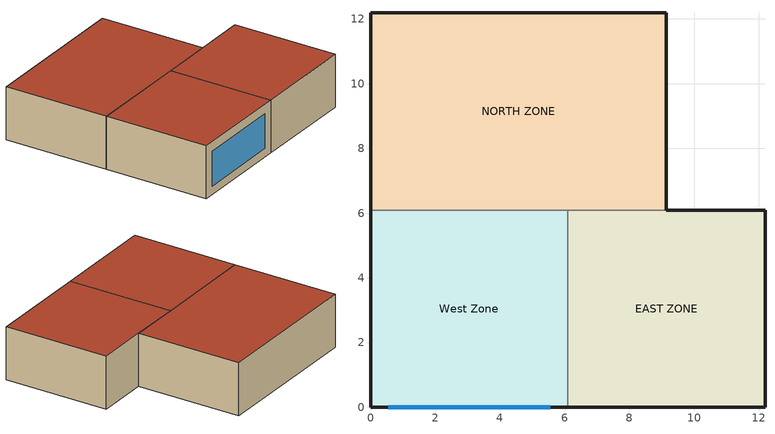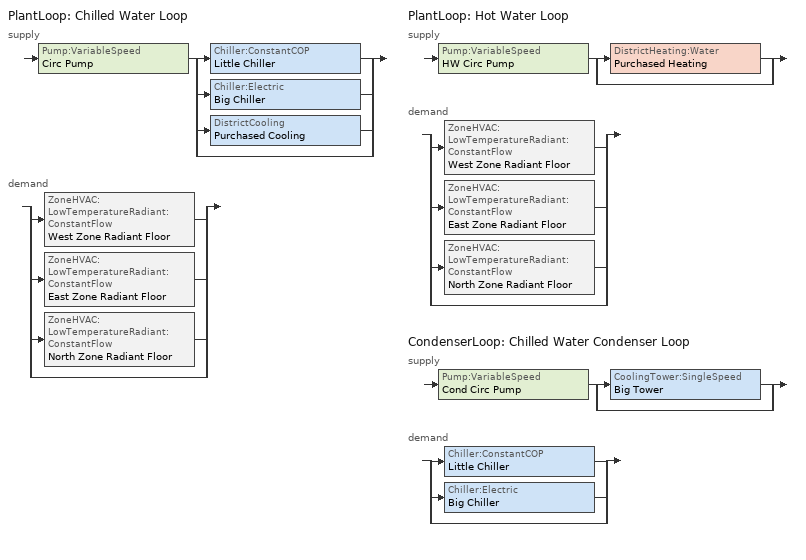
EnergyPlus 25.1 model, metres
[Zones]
West Zone
 floor ground (Slab Floor with Radiant): 0,0 0,6.1 6.1,6.1 6.1,0 z0
 wall outside (EXTWALL80): 0,6.1 0,0 6.1,0 z0:3.05
 wall to NORTH ZONE (PARTITION06): 6.1,6.1 0,6.1 z0:3.05
 wall to EAST ZONE (PARTITION06): 6.1,0 6.1,6.1 z0:3.05
 window (WIN-CON-LIGHT): 0.55,0 5.55,0 z0.5:2.5
 roof outside (ROOF34): 0,6.1 0,0 6.1,0 6.1,6.1 z3.05
EAST ZONE
 floor ground (Slab Floor with Radiant): 6.1,0 6.1,6.1 12.19,6.1 12.19,0 z0
 wall outside (EXTWALL80): 6.1,0 12.19,0 12.19,6.1 9.14,6.1 z0:3.05
 wall to NORTH ZONE (PARTITION06): 9.14,6.1 6.1,6.1 z0:3.05
 roof outside (ROOF34): 6.1,6.1 6.1,0 12.19,0 12.19,6.1 z3.05
NORTH ZONE
 floor ground (Slab Floor with Radiant): 0,6.1 0,12.19 9.14,12.19 9.14,6.1 z0
 wall outside (EXTWALL80): 9.14,6.1 9.14,12.19 0,12.19 0,6.1 z0:3.05
 roof outside (ROOF34): 0,12.19 0,6.1 9.14,6.1 9.14,12.19 z3.05
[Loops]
PlantLoop 'Chilled Water Loop'
 supply: Pump:VariableSpeed 'Circ Pump' > split
  | Chiller:ConstantCOP 'Little Chiller'
  | Chiller:Electric 'Big Chiller'
  | DistrictCooling 'Purchased Cooling'
  | bypass
 demand: split
  | ZoneHVAC:LowTemperatureRadiant:ConstantFlow 'West Zone Radiant Floor'
  | ZoneHVAC:LowTemperatureRadiant:ConstantFlow 'East Zone Radiant Floor'
  | ZoneHVAC:LowTemperatureRadiant:ConstantFlow 'North Zone Radiant Floor'
  | bypass
PlantLoop 'Hot Water Loop'
 supply: Pump:VariableSpeed 'HW Circ Pump' > split
  | DistrictHeating:Water 'Purchased Heating'
  | bypass
 demand: split
  | ZoneHVAC:LowTemperatureRadiant:ConstantFlow 'West Zone Radiant Floor'
  | ZoneHVAC:LowTemperatureRadiant:ConstantFlow 'East Zone Radiant Floor'
  | ZoneHVAC:LowTemperatureRadiant:ConstantFlow 'North Zone Radiant Floor'
  | bypass
CondenserLoop 'Chilled Water Condenser Loop'
 supply: Pump:VariableSpeed 'Cond Circ Pump' > split
  | CoolingTower:SingleSpeed 'Big Tower'
  | bypass
 demand: split
  | Chiller:ConstantCOP 'Little Chiller'
  | Chiller:Electric 'Big Chiller'
  | bypass
[Building]
NONE: Loads convergence tolerance value=0.04; Maximum number of warmup days=25; Minimum number of warmup days=6; North axis=0; Solar distribution=FullInteriorAndExterior; Temperature convergence tolerance value=0.4; Terrain=Suburbs
[Site:GroundTemperature:BuildingSurface]
20.03, 20.03, 20.13, 20.3, 20.43, 20.52, 20.62, 20.77, 20.78, 20.55, 20.44, 20.2
[Site:Location]
CHICAGO_IL_USA_WMO_725300: Elevation=190; Latitude=42; Longitude=-87.88; Time zone=-6
[SizingPeriod:DesignDay] Barometric pressure=99063; Day of month=21; Daylight saving time indicator=No; Humidity condition type=WetBulb; Rain indicator=No; Snow indicator=No; Solar model indicator=ASHRAEClearSky
Name | Daily dry bulb temperature range | Day type | Maximum dry bulb temperature | Month | Sky clearness | Wetbulb or dewpoint at maximum dry bulb | Wind direction | Wind speed
CHICAGO Ann Clg 1% Condns DB=>MWB | 10.7 | SummerDesignDay | 31.5 | 7 | 1 | 23 | 230 | 5.3
CHICAGO Ann Clg 1% Condns DRY | 10.7 | SummerDesignDay | 31.5 | 7 | 1 | 10 | 230 | 5.3
CHICAGO Ann Htg 99% Condns DB | 0 | WinterDesignDay | -17.3 | 1 | 0 | -17.3 | 270 | 4.9
[Construction]
EXTWALL80: A1 - 1 IN STUCCO, C4 - 4 IN COMMON BRICK, E1 - 3 / 4 IN PLASTER OR GYP BOARD
PARTITION06: E1 - 3 / 4 IN PLASTER OR GYP BOARD, C6 - 8 IN CLAY TILE, E1 - 3 / 4 IN PLASTER OR GYP BOARD
ROOF34: E2 - 1 / 2 IN SLAG OR STONE, E3 - 3 / 8 IN FELT AND MEMBRANE, B5 - 1 IN DENSE INSULATION, C12 - 2 IN HW CONCRETE
Slab Floor with Radiant: CONCRETE - DRIED SAND AND GRAVEL 4 IN, INS - EXPANDED EXT POLYSTYRENE R12 2 IN, GYP1, GYP2, FINISH FLOORING - TILE 1 / 16 IN
WIN-CON-LIGHT: WIN-LAY-GLASS-LIGHT
[Material] Thermal absorptance=0.9
Name | Conductivity | Density | Roughness | Solar absorptance | Specific heat | Thickness | Visible absorptance
A1 - 1 IN STUCCO | 0.691831 | 1858.142 | Smooth | 0.92 | 836.8 | 0.0253898 | 0.92
B5 - 1 IN DENSE INSULATION | 0.0432394 | 91.30524 | VeryRough | 0.5 | 836.8 | 0.0253898 | 0.5
C4 - 4 IN COMMON BRICK | 0.726422 | 1922.216 | Rough | 0.76 | 836.8 | 0.101498 | 0.76
C6 - 8 IN CLAY TILE | 0.570761 | 1121.292 | Smooth | 0.82 | 836.8 | 0.203302 | 0.82
C12 - 2 IN HW CONCRETE | 1.729577 | 2242.585 | MediumRough | 0.65 | 836.8 | 0.0509016 | 0.65
CONCRETE - DRIED SAND AND GRAVEL 4 IN | 1.29 | 2242.58 | MediumRough | 0.6 | 830 | 0.1 | 0.6
E1 - 3 / 4 IN PLASTER OR GYP BOARD | 0.726422 | 1601.846 | Smooth | 0.92 | 836.8 | 0.01905 | 0.92
E2 - 1 / 2 IN SLAG OR STONE | 1.435549 | 881.0155 | Rough | 0.55 | 1673.6 | 0.0127102 | 0.55
E3 - 3 / 8 IN FELT AND MEMBRANE | 0.190253 | 1121.292 | Rough | 0.75 | 1673.6 | 0.00954024 | 0.75
FINISH FLOORING - TILE 1 / 16 IN | 0.17 | 1922.21 | Smooth | 0.5 | 1250 | 0.0016 | 0.5
GYP1 | 0.7845 | 1842.12 | MediumRough | 0.5 | 988 | 0.0127 | 0.5
GYP2 | 0.7845 | 1842.12 | MediumRough | 0.5 | 988 | 0.01905 | 0.5
INS - EXPANDED EXT POLYSTYRENE R12 2 IN | 0.02 | 56.06 | Rough | 0.5 | 1210 | 0.05 | 0.5
[WindowMaterial:Glazing]
WIN-LAY-GLASS-LIGHT: Back side infrared hemispherical emissivity=0.84; Back side solar reflectance at normal incidence=0.031; Back side visible reflectance at normal incidence=0.05; Conductivity=0.9; Front side infrared hemispherical emissivity=0.84; Front side solar reflectance at normal incidence=0.031; Front side visible reflectance at normal incidence=0.05; Infrared transmittance at normal incidence=0; Optical data type=SpectralAverage; Solar transmittance at normal incidence=0.9; Thickness=0.003; Visible transmittance at normal incidence=0.9
[Chiller:ConstantCOP]
Little Chiller: Chiller flow mode=LeavingSetpointModulated; Condenser type=WaterCooled; Design chilled water flow rate=0.0039; Design condenser water flow rate=0.0011; Nominal capacity=25000; Nominal cop=2.5
[Chiller:Electric]
Big Chiller: Chilled water outlet temperature lower limit=5; Chiller flow mode=LeavingSetpointModulated; Condenser type=WaterCooled; Design chilled water flow rate=0.0039; Design chilled water outlet temperature=6.667; Design condenser fluid flow rate=0.0011; Design condenser inlet temperature=29.44; Maximum part load ratio=1; Minimum part load ratio=0.15; Nominal capacity=45000; Nominal cop=2.75; Optimum part load ratio=0.65; Temperature rise coefficient=2.682759; Coefficient 1 of capacity ratio curve=0.944836; Coefficient 1 of full load ratio curve=0.03303; Coefficient 1 of power ratio curve=1.907846; Coefficient 2 of capacity ratio curve=-0.0570088; Coefficient 2 of full load ratio curve=0.6852; Coefficient 2 of power ratio curve=-1.20499; Coefficient 3 of capacity ratio curve=-0.00185486; Coefficient 3 of full load ratio curve=0.2818; Coefficient 3 of power ratio curve=0.263462
[CondenserEquipmentList]
All Towers: Big Tower, CoolingTower:SingleSpeed
[CondenserEquipmentOperationSchemes]
Tower Loop Operation: Control scheme 1=Year Round Tower Operation; Control scheme 1 schedule=ON
[CondenserLoop]
Chilled Water Condenser Loop: Condenser equipment operation scheme=Tower Loop Operation; Condenser loop volume=Autocalculate; Fluid type=Water; Load distribution scheme=SequentialLoad; Maximum loop flow rate=0.0022; Maximum loop temperature=80; Minimum loop flow rate=0; Minimum loop temperature=10
[CoolingTower:SingleSpeed]
Big Tower: Design air flow rate=16; Design fan power=1000; Design u factor times area value=1750; Design water flow rate=0.0022; Free convection regime air flow rate=0; Free convection regime u factor times area value=0; Performance input method=UFactorTimesAreaAndDesignWaterFlowRate
[DistrictCooling]
Purchased Cooling: Nominal capacity=680000
[DistrictHeating:Water]
Purchased Heating: Nominal capacity=1000000
[ElectricEquipment] Design level calculation method=EquipmentLevel; Fraction latent=0; Fraction lost=0; Fraction radiant=0.3; Schedule=BLDG Sch   2
Name | Design level | Zone or zonelist or space or spacelist
EAST ZONE ElecEq 1 | 464.375 | EAST ZONE
NORTH ZONE ElecEq 1 | 464.375 | NORTH ZONE
West Zone ElecEq 1 | 928.751 | West Zone
[Lights] Design level calculation method=LightingLevel; End use subcategory=GeneralLights; Fraction radiant=0.2; Fraction replaceable=0; Fraction visible=0.2; Lighting level=464.375; Return air fraction=0; Schedule=BLDG Sch   3
Name | Zone or zonelist or space or spacelist
EAST ZONE Lights 1 | EAST ZONE
NORTH ZONE Lights 1 | NORTH ZONE
[People] Activity level schedule=Activity Sch; Air velocity schedule=Air Velo Sch; Carbon dioxide generation rate=3.82e-08; Clothing insulation calculation method=ClothingInsulationSchedule; Clothing insulation schedule=Clothing Sch; Fraction radiant=0.3; Mean radiant temperature calculation type=EnclosureAveraged; Number of people calculation method=People; Number of people schedule=BLDG Sch   1; Thermal comfort model 1 type=Fanger; Work efficiency schedule=Work Eff Sch
Name | Number of people | Zone or zonelist or space or spacelist
EAST ZONE | 3 | EAST ZONE
NORTH ZONE | 4 | NORTH ZONE
West Zone | 3 | West Zone
[PlantEquipmentList]
All Chillers: Big Chiller, Chiller:Electric, Little Chiller, Chiller:ConstantCOP
Chiller Plant: Little Chiller, Chiller:ConstantCOP
Chiller Plant and Purchased: Big Chiller, Chiller:Electric, Purchased Cooling, DistrictCooling
Purchased Only: Purchased Cooling, DistrictCooling
heating plant: Purchased Heating, DistrictHeating:Water
[PlantEquipmentOperation:CoolingLoad] Load range 1 lower limit=0
Name | Load range 1 upper limit | Range 1 equipment list | Load range 2 lower limit | Load range 2 upper limit | Load range 3 lower limit | Load range 3 upper limit | Range 2 equipment list | Range 3 equipment list
Off Peak Operation | 900000 | All Chillers
Peak Operation | 70000 | Chiller Plant | 70000 | 245000 | 245000 | 500000 | Chiller Plant and Purchased | Purchased Only
Year Round Tower Operation | 90000000 | All Towers
[PlantEquipmentOperation:HeatingLoad]
Purchased Only: Load range 1 lower limit=0; Load range 1 upper limit=1000000; Range 1 equipment list=heating plant
[PlantEquipmentOperationSchemes]
Name | Control scheme 1 | Control scheme 1 schedule | Control scheme 2 | Control scheme 2 schedule
CW Loop Operation | Peak Operation | On Peak | Off Peak Operation | Off Peak
Hot Loop Operation | Purchased Only | ON
[PlantLoop] Fluid type=Water; Load distribution scheme=Optimal; Minimum loop flow rate=0; Plant loop volume=Autocalculate
Name | Maximum loop flow rate | Maximum loop temperature | Minimum loop temperature | Plant equipment operation scheme
Chilled Water Loop | 0.0039 | 98 | 1 | CW Loop Operation
Hot Water Loop | 0.0043 | 100 | 10 | Hot Loop Operation
[Pump:VariableSpeed] Design minimum flow rate=0; Design pump head=300000; Fraction of motor inefficiencies to fluid stream=0; Motor efficiency=0.87; Pump control type=Intermittent; Coefficient 1 of the part load performance curve=0; Coefficient 2 of the part load performance curve=1; Coefficient 3 of the part load performance curve=0; Coefficient 4 of the part load performance curve=0
Name | Design maximum flow rate | Design power consumption
Circ Pump | 0.0039 | 2000
Cond Circ Pump | 0.0022 | 1000
HW Circ Pump | 0.0043 | 2000
[SetpointManager:FollowOutdoorAirTemperature]
MyCondenserControl: Control variable=Temperature; Maximum setpoint temperature=80; Minimum setpoint temperature=10; Offset temperature difference=0; Reference temperature type=OutdoorAirWetBulb; Setpoint node or nodelist=Condenser Supply Outlet Node
[SetpointManager:Scheduled] Control variable=Temperature
Name | Schedule | Setpoint node or nodelist
Big Chiller Setpoint Manager | CW Loop Temp Schedule | Big Chiller Outlet Node
Chilled Water Loop Setpoint Manager | CW Loop Temp Schedule | Chilled Water Loop Setpoint Node List
Hot Water Loop Setpoint Manager | HW Loop Temp Schedule | Hot Water Loop Setpoint Node List
Little Chiller Setpoint Manager | CW Loop Temp Schedule | Little Chiller Outlet Node
[Sizing:Plant]
Name | Design loop exit temperature | Loop design temperature difference | Loop type
Hot Water Loop | 60 | 15 | Heating
Chilled Water Loop | 0.5 | 2 | Cooling
[Sizing:Zone]
All Zones: Account for dedicated outdoor air system=No; Dedicated outdoor air high setpoint temperature for design=Autosize; Dedicated outdoor air low setpoint temperature for design=Autosize; Dedicated outdoor air system control strategy=NeutralSupplyAir; Zone cooling design supply air humidity ratio=0.008; Zone cooling design supply air temperature=12.778; Zone cooling design supply air temperature input method=SupplyAirTemperature; Zone heating design supply air humidity ratio=0.008; Zone heating design supply air temperature=32.222; Zone heating design supply air temperature input method=SupplyAirTemperature
[ThermostatSetpoint:DualSetpoint]
DualSetpointControl: Cooling setpoint temperature schedule=CoolingSetpoint; Heating setpoint temperature schedule=HeatingSetpoint
[Zone] Ceiling height=Autocalculate; Multiplier=1; Type=1; Volume=Autocalculate
EAST ZONE; NORTH ZONE; West Zone
[ZoneControl:Thermostat]
Thermostat: Zone or zonelist=All Zones; Control 1=DualSetpointControl; Control type schedule=Always Dual Setpoint
[Zone equipment]
West Zone: West Zone Radiant Floor
EAST ZONE: East Zone Radiant Floor
NORTH ZONE: North Zone Radiant Floor
[ZoneHVAC:LowTemperatureRadiant:ConstantFlow] Availability schedule=RadiantSysAvailSched; Cooling high control temperature schedule=RadCoolHighControlTemp; Cooling high water temperature schedule=RadCoolHighWaterTemp; Cooling low control temperature schedule=RadCoolLowControlTemp; Cooling low water temperature schedule=RadCoolLowWaterTemp; Design object=Radiant Floor Design; Heating high control temperature schedule=RadHeatHighControlTemp; Heating high water temperature schedule=RadHeatHighWaterTemp; Heating low control temperature schedule=RadHeatLowControlTemp; Heating low water temperature schedule=RadHeatLowWaterTemp; Rated power consumption=50; Rated pump head=75000
Name | Zone | Hydronic tubing length | Rated flow rate | Surface name or radiant surface group
East Zone Radiant Floor | East Zone | 400 | 0.0004 | Zn002:Flr001
North Zone Radiant Floor | North Zone | 400 | 0.0005 | Zn003:Flr001
West Zone Radiant Floor | West Zone | Autosize | Autosize | Zn001:Flr001
[ZoneHVAC:LowTemperatureRadiant:ConstantFlow:Design]
Radiant Floor Design: Condensation control type=Off; Fluid to radiant surface heat transfer model=ConvectionOnly; Fraction of motor inefficiencies to fluid stream=0.1; Hydronic tubing conductivity=0.35; Hydronic tubing inside diameter=0.012; Hydronic tubing outside diameter=0.016; Motor efficiency=0.87; Running mean outdoor dry bulb temperature weighting factor=0.8; Temperature control type=MeanAirTemperature
[ZoneInfiltration:DesignFlowRate] Constant term coefficient=1; Design flow rate calculation method=Flow/Zone; Schedule=ON; Temperature term coefficient=0; Velocity squared term coefficient=0; Velocity term coefficient=0
Name | Design flow rate | Zone or zonelist or space or spacelist
EAST ZONE Infil 1 | 0.01 | EAST ZONE
NORTH ZONE Infil 1 | 0.015 | NORTH ZONE
West Zone Infil 1 | 0.01 | West Zone
[ZoneList]
All Zones: North Zone, East Zone, West Zone
[Schedule:Compact]
ACTIVITY SCH: Through: 12/31, For: Alldays, Until: 24:00, 131.8
AIR VELO SCH: Through: 12/31, For: Alldays, Until: 24:00, 0.137
BLDG SCH   1: Through: 12/31, For: Weekdays SummerDesignDay WinterDesignDay, Until: 6:00, 0, Until: 7:00, 0.1, Until: 8:00, 0.5, Until: 12:00, 1, Until: 13:00, 0.5, Until: 16:00, 1, Until: 17:00, 0.5, Until: 18:00, 0.1, Until: 24:00, 0, For: Sunday Saturday Holiday CustomDay1 CustomDay2, Until: 24:00, 0
BLDG SCH   2: Through: 12/31, For: Weekdays SummerDesignDay WinterDesignDay, Until: 8:00, 0, Until: 18:00, 1, Until: 24:00, 0, For: Sunday Saturday Holiday CustomDay1 CustomDay2, Until: 24:00, 0
BLDG SCH   3: Through: 12/31, For: Weekdays SummerDesignDay WinterDesignDay, Until: 6:00, 0.05, Until: 7:00, 0.2, Until: 17:00, 1, Until: 18:00, 0.5, Until: 24:00, 0.05, For: Sunday Saturday Holiday CustomDay1 CustomDay2, Until: 24:00, 0.05
CLOTHING SCH; ON; RADIANTSYSAVAILSCHED: Through: 12/31, For: Alldays, Until: 24:00, 1
CW LOOP TEMP SCHEDULE; RADCOOLLOWWATERTEMP: Through: 12/31, For: Alldays, Until: 24:00, 5
HW LOOP TEMP SCHEDULE: Through: 12/31, For: Alldays, Until: 24:00, 60
OFF PEAK: Through: 12/31, For: Alldays, Until: 9:00, 1, Until: 18:00, 0, Until: 24:00, 1
ON PEAK: Through: 12/31, For: Alldays, Until: 9:00, 0, Until: 18:00, 1, Until: 24:00, 0
RADCOOLHIGHCONTROLTEMP: Through: 12/31, For: Alldays, Until: 24:00, 26
RADCOOLHIGHWATERTEMP: Through: 12/31, For: Alldays, Until: 24:00, 7
RADCOOLLOWCONTROLTEMP: Through: 12/31, For: Alldays, Until: 24:00, 22
RADHEATHIGHCONTROLTEMP: Through: 12/31, For: Alldays, Until: 24:00, 21
RADHEATHIGHWATERTEMP: Through: 12/31, For: Alldays, Until: 24:00, 50
RADHEATLOWCONTROLTEMP: Through: 12/31, For: Alldays, Until: 24:00, 15
RADHEATLOWWATERTEMP: Through: 12/31, For: Alldays, Until: 24:00, 30
WORK EFF SCH: Through: 12/31, For: Alldays, Until: 24:00, 0
[Schedule:Constant]
Name | Hourly value
Always Dual Setpoint | 4
CoolingSetpoint | 25
HeatingSetpoint | 21
